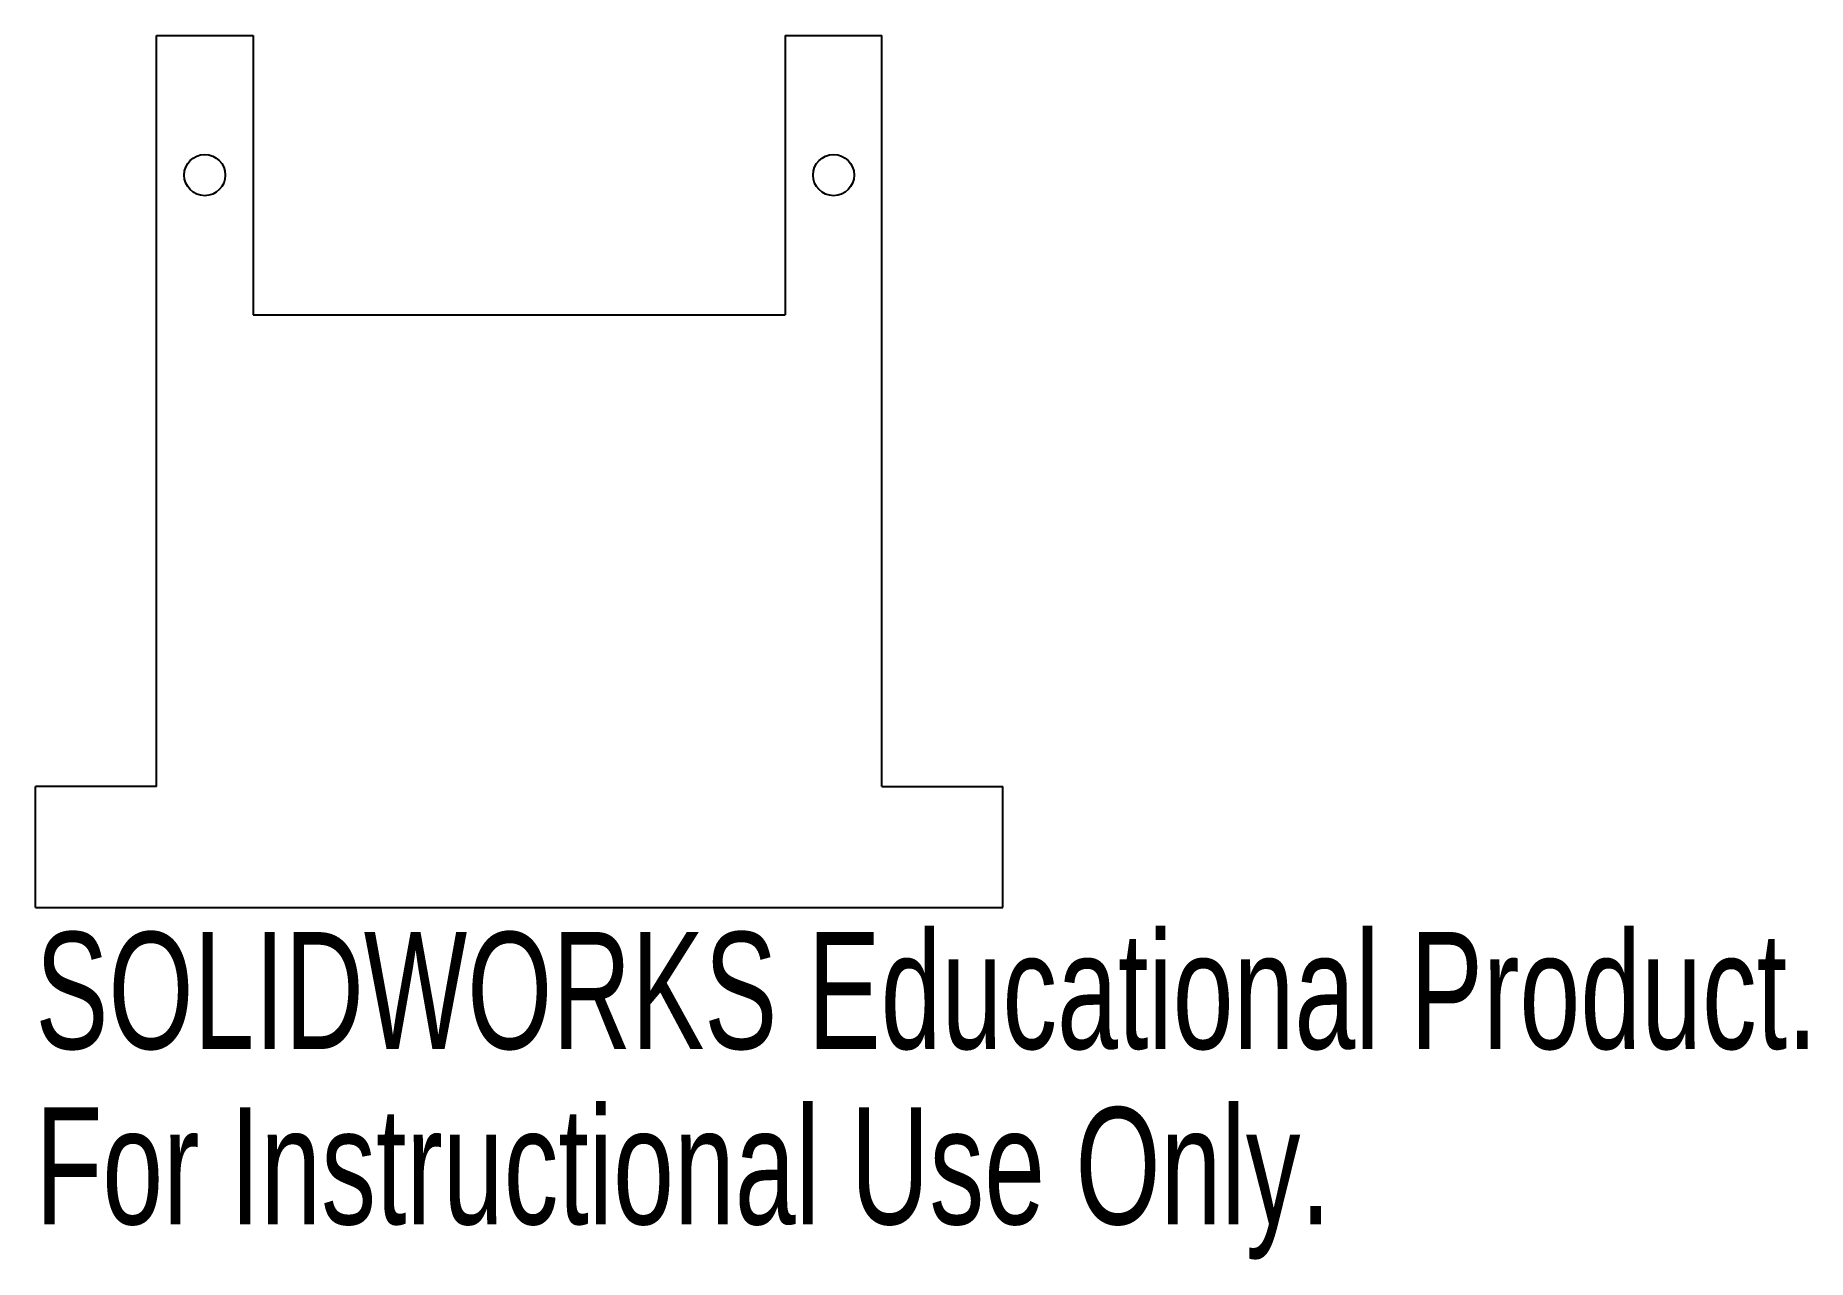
# Model space of a CAD drawing. Header units: millimetres. Extents: x -5 to 68.3, y -14.6 to 36.
import ezdxf

# ---------------------------------------------------------------- set-up
doc = ezdxf.new("R2010")
doc.units = ezdxf.units.MM
doc.styles.add('SLDTEXTSTYLE0', font='TXT', dxfattribs={"width": 0.7})

msp = doc.modelspace()

# ---------------------------------------------------------------- linework, layer by layer
at = {"color": 7, "linetype": 'Continuous', "lineweight": 25}
for p, q in [((0, 5), (0, 36.05)), ((0, 36.05), (4, 36.05)), ((4, 36.05), (4, 24.5)), ((26, 36.05), (30, 36.05)), ((26, 36.05), (26, 24.5)), ((30, 5), (30, 36.05)), ((4, 24.5), (26, 24.5)), ((-5, 0), (-5, 5)), ((0, 5), (-5, 5)), ((30, 5), (35, 5)), ((35, 0), (35, 5)), ((-5, 0), (35, 0))]:
    msp.add_line(p, q, dxfattribs=at)
for centre in [(2, 30.275), (28, 30.275)]:
    msp.add_circle(centre, 0.85, dxfattribs=at)

# ---------------------------------------------------------------- texts
at = {"color": 7, "linetype": 'Continuous', "char_height": 4.83362, "attachment_point": 1, "style": 'SLDTEXTSTYLE0'}
for s, insert in [('SOLIDWORKS Educational Product.', (-5, -1.02)), ('For Instructional Use Only.', (-5, -8.27))]:
    msp.add_mtext(s, dxfattribs=dict(at, insert=insert))

doc.saveas('drawing.dxf')
